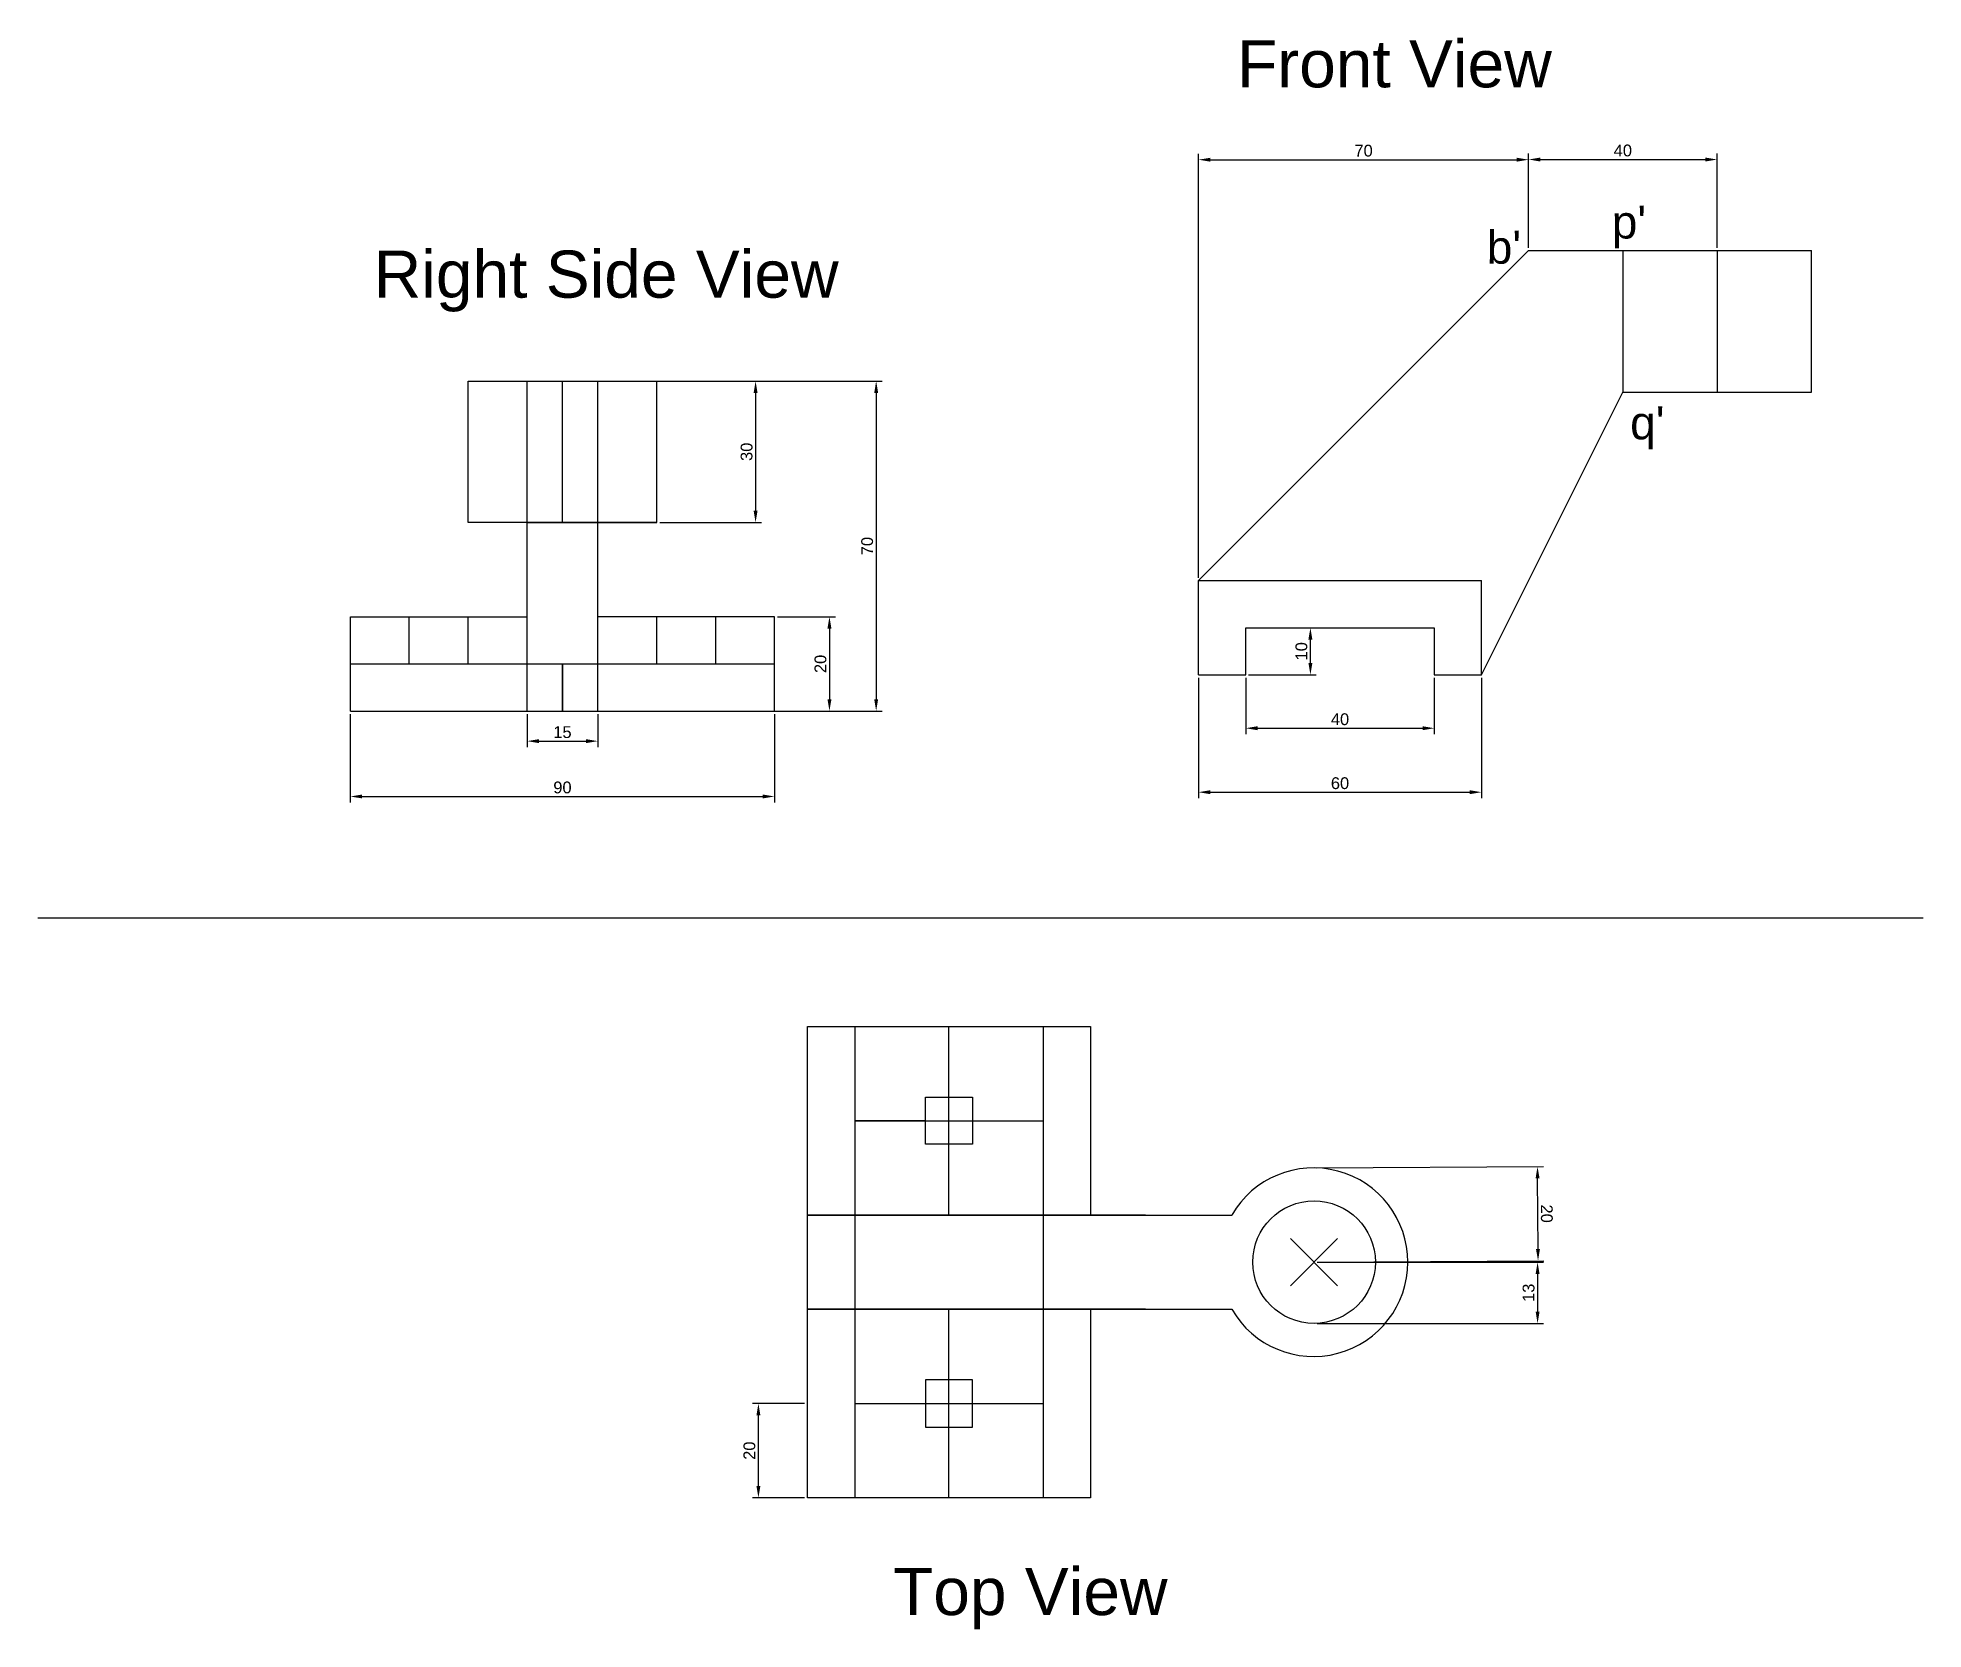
# Model space of a CAD drawing. Header units: millimetres. Extents: x 92 to 492, y 74 to 411.
import ezdxf

# ---------------------------------------------------------------- set-up
doc = ezdxf.new("R2010")
doc.units = ezdxf.units.MM
doc.header["$PDMODE"] = 3
doc.header["$PDSIZE"] = 5
doc.styles.get("Standard").update_dxf_attribs({"font": 'arial.ttf'})
doc.dimstyles.new('ISO-25', dxfattribs={"dimtxt": 2.5, "dimasz": 2.5, "dimexe": 1.25, "dimexo": 0.625, "dimtad": 1, "dimtxsty": 'Standard', "dimcen": 2.5, "dimadec": 0, "dimazin": 0, "dimtfac": 1, "dimtmove": 0, "dimatfit": 3, "dimfxl": 1, "dimarcsym": 0})

# ---------------------------------------------------------------- blocks, each defined once
blk = doc.blocks.new('*D3')
at = {"color": 0, "lineweight": -2, "transparency": 16777216}
for p, q in [((337.8, 296.62), (337.8, 386.54)), ((340.3, 385.29), (405.3, 385.29)), ((407.8, 366.62), (407.8, 386.54))]:
    blk.add_line(p, q, dxfattribs=at)
at = {"color": 0, "transparency": 16777216}
for points in [[(340.3, 385.7), (340.3, 384.87), (337.8, 385.29)], [(405.3, 385.7), (405.3, 384.87), (407.8, 385.29)]]:
    blk.add_solid(points, dxfattribs=at)
at = {"layer": 'Defpoints', "color": 0, "transparency": 16777216}
for p in [(407.8, 385.29), (407.8, 366), (337.8, 296)]:
    blk.add_point(p, dxfattribs=at)
at = {"color": 0, "transparency": 16777216, "insert": (372.8, 387.19), "char_height": 2.5, "attachment_point": 5}
blk.add_mtext('70', dxfattribs=at)
blk = doc.blocks.new('*D4')
at = {"color": 0, "lineweight": -2, "transparency": 16777216}
for p, q in [((407.8, 366.62), (407.8, 386.58)), ((410.3, 385.33), (445.3, 385.33)), ((447.8, 366.62), (447.8, 386.58))]:
    blk.add_line(p, q, dxfattribs=at)
at = {"color": 0, "transparency": 16777216}
for points in [[(410.3, 385.74), (410.3, 384.91), (407.8, 385.33)], [(445.3, 385.74), (445.3, 384.91), (447.8, 385.33)]]:
    blk.add_solid(points, dxfattribs=at)
at = {"layer": 'Defpoints', "color": 0, "transparency": 16777216}
for p in [(447.8, 385.33), (407.8, 366), (447.8, 366)]:
    blk.add_point(p, dxfattribs=at)
at = {"color": 0, "transparency": 16777216, "insert": (427.8, 387.23), "char_height": 2.5, "attachment_point": 5}
blk.add_mtext('40', dxfattribs=at)
blk = doc.blocks.new('*D6')
at = {"color": 0, "lineweight": -2, "transparency": 16777216}
for p, q in [((223.48, 338.32), (245.07, 338.32)), ((243.82, 335.82), (243.82, 310.82)), ((223.48, 308.32), (245.07, 308.32))]:
    blk.add_line(p, q, dxfattribs=at)
at = {"color": 0, "transparency": 16777216}
for points in [[(243.41, 335.82), (244.24, 335.82), (243.82, 338.32)], [(243.41, 310.82), (244.24, 310.82), (243.82, 308.32)]]:
    blk.add_solid(points, dxfattribs=at)
at = {"layer": 'Defpoints', "color": 0, "transparency": 16777216}
for p in [(222.85, 338.32), (222.85, 308.32), (243.82, 308.32)]:
    blk.add_point(p, dxfattribs=at)
at = {"color": 0, "transparency": 16777216, "insert": (241.92, 323.32), "char_height": 2.5, "attachment_point": 5, "rotation": 90}
blk.add_mtext('30', dxfattribs=at)
blk = doc.blocks.new('*D7')
at = {"color": 0, "lineweight": -2, "transparency": 16777216}
for p, q in [((195.35, 267.69), (195.35, 260.69)), ((210.35, 267.69), (210.35, 260.69)), ((197.85, 261.94), (207.85, 261.94))]:
    blk.add_line(p, q, dxfattribs=at)
at = {"color": 0, "transparency": 16777216}
for points in [[(197.85, 262.36), (197.85, 261.53), (195.35, 261.94)], [(207.85, 262.36), (207.85, 261.53), (210.35, 261.94)]]:
    blk.add_solid(points, dxfattribs=at)
at = {"layer": 'Defpoints', "color": 0, "transparency": 16777216}
for p in [(195.35, 268.32), (210.35, 268.32), (210.35, 261.94)]:
    blk.add_point(p, dxfattribs=at)
at = {"color": 0, "transparency": 16777216, "insert": (202.85, 263.84), "char_height": 2.5, "attachment_point": 5}
blk.add_mtext('15', dxfattribs=at)
blk = doc.blocks.new('*D8')
at = {"color": 0, "lineweight": -2, "transparency": 16777216}
for p, q in [((248.48, 288.32), (260.74, 288.32)), ((259.49, 285.82), (259.49, 270.82)), ((248.48, 268.32), (260.74, 268.32))]:
    blk.add_line(p, q, dxfattribs=at)
at = {"color": 0, "transparency": 16777216}
for points in [[(259.07, 285.82), (259.91, 285.82), (259.49, 288.32)], [(259.07, 270.82), (259.91, 270.82), (259.49, 268.32)]]:
    blk.add_solid(points, dxfattribs=at)
at = {"layer": 'Defpoints', "color": 0, "transparency": 16777216}
for p in [(247.85, 288.32), (247.85, 268.32), (259.49, 268.32)]:
    blk.add_point(p, dxfattribs=at)
at = {"color": 0, "transparency": 16777216, "insert": (257.59, 278.32), "char_height": 2.5, "attachment_point": 5, "rotation": 90}
blk.add_mtext('20', dxfattribs=at)
blk = doc.blocks.new('*D9')
at = {"color": 0, "lineweight": -2, "transparency": 16777216}
for p, q in [((157.85, 267.69), (157.85, 248.95)), ((247.85, 267.69), (247.85, 248.95)), ((160.35, 250.2), (245.35, 250.2))]:
    blk.add_line(p, q, dxfattribs=at)
at = {"color": 0, "transparency": 16777216}
for points in [[(160.35, 250.62), (160.35, 249.79), (157.85, 250.2)], [(245.35, 250.62), (245.35, 249.79), (247.85, 250.2)]]:
    blk.add_solid(points, dxfattribs=at)
at = {"layer": 'Defpoints', "color": 0, "transparency": 16777216}
for p in [(157.85, 268.32), (247.85, 268.32), (247.85, 250.2)]:
    blk.add_point(p, dxfattribs=at)
at = {"color": 0, "transparency": 16777216, "insert": (202.85, 252.1), "char_height": 2.5, "attachment_point": 5}
blk.add_mtext('90', dxfattribs=at)
blk = doc.blocks.new('*D10')
at = {"color": 0, "lineweight": -2, "transparency": 16777216}
for p, q in [((210.98, 338.32), (270.65, 338.32)), ((269.4, 335.82), (269.4, 270.82)), ((210.98, 268.32), (270.65, 268.32))]:
    blk.add_line(p, q, dxfattribs=at)
at = {"color": 0, "transparency": 16777216}
for points in [[(268.99, 335.82), (269.82, 335.82), (269.4, 338.32)], [(268.99, 270.82), (269.82, 270.82), (269.4, 268.32)]]:
    blk.add_solid(points, dxfattribs=at)
at = {"layer": 'Defpoints', "color": 0, "transparency": 16777216}
for p in [(210.35, 338.32), (210.35, 268.32), (269.4, 268.32)]:
    blk.add_point(p, dxfattribs=at)
at = {"color": 0, "transparency": 16777216, "insert": (267.5, 303.32), "char_height": 2.5, "attachment_point": 5, "rotation": 90}
blk.add_mtext('70', dxfattribs=at)
blk = doc.blocks.new('*D11')
at = {"color": 0, "lineweight": -2, "transparency": 16777216}
for p, q in [((348.42, 286), (362.77, 286)), ((361.52, 278.5), (361.52, 283.5)), ((348.42, 276), (362.77, 276))]:
    blk.add_line(p, q, dxfattribs=at)
at = {"color": 0, "transparency": 16777216}
for points in [[(361.1, 283.5), (361.94, 283.5), (361.52, 286)], [(361.1, 278.5), (361.94, 278.5), (361.52, 276)]]:
    blk.add_solid(points, dxfattribs=at)
at = {"layer": 'Defpoints', "color": 0, "transparency": 16777216}
for p in [(347.8, 286), (361.52, 286), (347.8, 276)]:
    blk.add_point(p, dxfattribs=at)
at = {"color": 0, "transparency": 16777216, "insert": (359.62, 281), "char_height": 2.5, "attachment_point": 5, "rotation": 90}
blk.add_mtext('10', dxfattribs=at)
blk = doc.blocks.new('*D12')
at = {"color": 0, "lineweight": -2, "transparency": 16777216}
for p, q in [((347.8, 275.37), (347.8, 263.43)), ((387.8, 275.37), (387.8, 263.43)), ((350.3, 264.68), (385.3, 264.68))]:
    blk.add_line(p, q, dxfattribs=at)
at = {"color": 0, "transparency": 16777216}
for points in [[(350.3, 265.1), (350.3, 264.26), (347.8, 264.68)], [(385.3, 265.1), (385.3, 264.26), (387.8, 264.68)]]:
    blk.add_solid(points, dxfattribs=at)
at = {"layer": 'Defpoints', "color": 0, "transparency": 16777216}
for p in [(347.8, 276), (387.8, 276), (387.8, 264.68)]:
    blk.add_point(p, dxfattribs=at)
at = {"color": 0, "transparency": 16777216, "insert": (367.8, 266.58), "char_height": 2.5, "attachment_point": 5}
blk.add_mtext('40', dxfattribs=at)
blk = doc.blocks.new('*D13')
at = {"color": 0, "lineweight": -2, "transparency": 16777216}
for p, q in [((337.8, 275.37), (337.8, 249.86)), ((397.8, 275.37), (397.8, 249.86)), ((340.3, 251.11), (395.3, 251.11))]:
    blk.add_line(p, q, dxfattribs=at)
at = {"color": 0, "transparency": 16777216}
for points in [[(340.3, 251.53), (340.3, 250.69), (337.8, 251.11)], [(395.3, 251.53), (395.3, 250.69), (397.8, 251.11)]]:
    blk.add_solid(points, dxfattribs=at)
at = {"layer": 'Defpoints', "color": 0, "transparency": 16777216}
for p in [(337.8, 276), (397.8, 276), (397.8, 251.11)]:
    blk.add_point(p, dxfattribs=at)
at = {"color": 0, "transparency": 16777216, "insert": (367.8, 253.01), "char_height": 2.5, "attachment_point": 5}
blk.add_mtext('60', dxfattribs=at)
blk = doc.blocks.new('*D25')
at = {"color": 0, "lineweight": -2, "transparency": 16777216}
for p, q in [((362.92, 151.42), (410.96, 151.42)), ((409.71, 148.92), (409.71, 140.92)), ((362.92, 138.42), (410.96, 138.42))]:
    blk.add_line(p, q, dxfattribs=at)
at = {"color": 0, "transparency": 16777216}
for points in [[(409.3, 148.92), (410.13, 148.92), (409.71, 151.42)], [(409.3, 140.92), (410.13, 140.92), (409.71, 138.42)]]:
    blk.add_solid(points, dxfattribs=at)
at = {"layer": 'Defpoints', "color": 0, "transparency": 16777216}
for p in [(362.29, 151.42), (362.29, 138.42), (409.71, 138.42)]:
    blk.add_point(p, dxfattribs=at)
at = {"color": 0, "transparency": 16777216, "insert": (407.81, 144.92), "char_height": 2.5, "attachment_point": 5, "rotation": 90}
blk.add_mtext('13', dxfattribs=at)
blk = doc.blocks.new('*D26')
at = {"color": 0, "lineweight": -2, "transparency": 16777216}
for p, q in [((362.8, 171.42), (410.94, 171.7)), ((409.8, 154.19), (409.71, 169.19)), ((362.92, 151.42), (411.06, 151.7))]:
    blk.add_line(p, q, dxfattribs=at)
at = {"color": 0, "transparency": 16777216}
for points in [[(410.13, 169.2), (409.29, 169.19), (409.69, 171.69)], [(410.21, 154.2), (409.38, 154.19), (409.81, 151.69)]]:
    blk.add_solid(points, dxfattribs=at)
at = {"layer": 'Defpoints', "color": 0, "transparency": 16777216}
for p in [(362.18, 171.42), (409.69, 171.69), (362.29, 151.42)]:
    blk.add_point(p, dxfattribs=at)
at = {"color": 0, "transparency": 16777216, "insert": (411.65, 161.7), "char_height": 2.5, "attachment_point": 5, "rotation": 270.3325}
blk.add_mtext('20', dxfattribs=at)
blk = doc.blocks.new('*D27')
at = {"color": 0, "lineweight": -2, "transparency": 16777216}
for p, q in [((254.23, 121.42), (243.17, 121.42)), ((244.42, 103.92), (244.42, 118.92)), ((254.23, 101.42), (243.17, 101.42))]:
    blk.add_line(p, q, dxfattribs=at)
at = {"color": 0, "transparency": 16777216}
for points in [[(244, 118.92), (244.84, 118.92), (244.42, 121.42)], [(244, 103.92), (244.84, 103.92), (244.42, 101.42)]]:
    blk.add_solid(points, dxfattribs=at)
at = {"layer": 'Defpoints', "color": 0, "transparency": 16777216}
for p in [(244.42, 121.42), (254.85, 121.42), (254.85, 101.42)]:
    blk.add_point(p, dxfattribs=at)
at = {"color": 0, "transparency": 16777216, "insert": (242.52, 111.42), "char_height": 2.5, "attachment_point": 5, "rotation": 90}
blk.add_mtext('20', dxfattribs=at)

msp = doc.modelspace()

# ---------------------------------------------------------------- linework, layer by layer
for p, q in [((407.797, 365.999), (337.797, 295.999)), ((407.797, 365.999), (467.797, 365.999)), ((427.797, 365.999), (427.797, 335.999)), ((447.797, 365.999), (447.797, 335.999)), ((467.797, 335.999), (467.797, 365.999)), ((182.853, 308.319), (182.853, 338.319)), ((182.853, 338.319), (222.853, 338.319)), ((195.353, 308.319), (195.353, 338.319)), ((202.853, 308.319), (202.853, 338.319)), ((210.353, 308.319), (210.353, 338.319)), ((222.853, 308.319), (222.853, 338.319)), ((397.797, 275.999), (427.797, 335.999)), ((427.797, 335.999), (467.797, 335.999)), ((222.853, 308.319), (182.853, 308.319)), ((195.353, 288.319), (195.353, 308.319)), ((195.353, 308.319), (222.853, 308.319)), ((210.353, 288.319), (210.353, 308.319)), ((337.797, 275.999), (337.797, 295.999)), ((337.797, 295.999), (397.797, 295.999)), ((337.797, 275.999), (337.797, 295.999)), ((397.797, 275.999), (397.797, 295.999)), ((157.853, 268.319), (157.853, 288.319)), ((157.853, 288.319), (195.353, 288.319)), ((170.353, 278.319), (170.353, 288.319)), ((182.853, 278.319), (182.853, 288.319)), ((195.353, 268.319), (195.353, 288.319)), ((210.353, 268.319), (210.353, 288.319)), ((247.853, 288.319), (210.353, 288.319)), ((222.853, 278.319), (222.853, 288.319)), ((222.853, 278.319), (222.853, 288.319)), ((235.421, 278.319), (235.421, 288.319)), ((247.853, 268.319), (247.853, 288.319)), ((347.797, 275.999), (347.797, 285.999)), ((347.797, 285.999), (387.797, 285.999)), ((387.797, 285.999), (387.797, 275.999)), ((157.853, 278.319), (247.853, 278.319)), ((202.853, 278.319), (202.853, 268.319)), ((202.853, 268.319), (202.853, 278.319)), ((337.797, 275.999), (347.797, 275.999)), ((387.797, 275.999), (397.797, 275.999)), ((157.853, 268.319), (247.853, 268.319)), ((91.534, 224.436), (491.534, 224.436)), ((254.85, 101.417), (254.85, 201.417)), ((254.85, 201.417), (314.85, 201.417)), ((264.85, 201.417), (264.85, 101.417)), ((284.85, 161.417), (284.85, 201.417)), ((304.85, 201.417), (304.85, 101.417)), ((314.85, 201.417), (314.85, 161.417)), ((279.85, 181.417), (279.85, 186.417)), ((279.85, 186.417), (289.85, 186.417)), ((289.85, 186.417), (289.85, 176.417)), ((279.85, 181.417), (264.85, 181.417)), ((264.85, 181.417), (304.85, 181.417)), ((279.85, 176.417), (279.85, 181.417)), ((289.85, 176.417), (279.85, 176.417)), ((326.541, 161.417), (254.85, 161.417)), ((254.85, 161.417), (344.85, 161.417)), ((362.293, 151.417), (362.293, 151.417)), ((326.541, 141.417), (254.85, 141.417)), ((254.85, 141.417), (344.839, 141.417)), ((284.85, 101.417), (284.85, 141.417)), ((314.85, 141.417), (314.85, 101.417)), ((289.85, 126.417), (279.85, 126.417)), ((279.85, 126.417), (279.85, 121.417)), ((289.85, 116.417), (289.85, 126.417)), ((264.85, 121.417), (304.85, 121.417)), ((279.85, 121.417), (279.85, 116.417)), ((279.85, 116.417), (289.85, 116.417)), ((314.85, 101.417), (254.85, 101.417))]:
    msp.add_line(p, q)
msp.add_circle((362.293, 151.417), 13)
msp.add_arc((362.176, 151.407), 20.01, 209.95227, 149.98483)
msp.add_point((362.293, 151.417))

# ---------------------------------------------------------------- texts
at = {"char_height": 10, "attachment_point": 1}
for s, insert in [('Front View', (345.953, 410.635)), ('Right Side View', (162.817, 366.017)), ('Top View', (272.981, 86.547))]:
    msp.add_mtext(s, dxfattribs=dict(at, insert=insert))
at = {"char_height": 7, "attachment_point": 1}
for s, insert in [("p'", (425.443, 375.566)), ("b'", (398.924, 370.233)), ("q'", (429.343, 332.967))]:
    msp.add_mtext_dynamic_manual_height_columns(s, width=0.52166, gutter_width=12.5, heights=[0], dxfattribs=dict(at, insert=insert))

# ---------------------------------------------------------------- dimensions: what is measured, and where the dimension line sits
for base, p1, p2, picture, middle in [((407.797, 385.288), (337.797, 295.999), (407.797, 365.999), '*D3', (372.797, 387.189)), ((447.797, 385.326), (407.797, 365.999), (447.797, 365.999), '*D4', (427.797, 387.227)), ((397.797, 251.111), (337.797, 275.999), (397.797, 275.999), '*D13', (367.797, 253.012)), ((387.797, 264.68), (347.797, 275.999), (387.797, 275.999), '*D12', (367.797, 266.582)), ((247.853, 250.204), (157.853, 268.319), (247.853, 268.319), '*D9', (202.853, 252.105)), ((210.353, 261.943), (195.353, 268.319), (210.353, 268.319), '*D7', (202.853, 263.845))]:
    dim = msp.add_linear_dim(base=base, p1=p1, p2=p2, dimstyle='ISO-25')
    dim.commit()
    dim.dimension.update_dxf_attribs({"geometry": picture, "text_midpoint": middle})
for p1, p2, distance, picture, middle in [((210.353, 338.319), (210.353, 268.319), 59.049, '*D10', (267.501, 303.319)), ((362.293, 151.417), (362.176, 171.417), -47.519, '*D26', (411.654, 161.704))]:
    dim = msp.add_aligned_dim(p1=p1, p2=p2, distance=distance, dimstyle='ISO-25')
    dim.commit()
    dim.dimension.update_dxf_attribs({"geometry": picture, "text_midpoint": middle})
for base, p1, p2, picture, middle in [((243.825, 308.319), (222.853, 338.319), (222.853, 308.319), '*D6', (241.923, 323.319)), ((259.49, 268.319), (247.853, 288.319), (247.853, 268.319), '*D8', (257.589, 278.319)), ((361.519, 285.999), (347.797, 275.999), (347.797, 285.999), '*D11', (359.618, 280.999)), ((409.713, 138.417), (362.293, 151.417), (362.293, 138.417), '*D25', (407.811, 144.917)), ((244.421, 121.417), (254.85, 101.417), (254.85, 121.417), '*D27', (242.519, 111.417))]:
    dim = msp.add_linear_dim(base=base, p1=p1, p2=p2, angle=90, dimstyle='ISO-25')
    dim.commit()
    dim.dimension.update_dxf_attribs({"geometry": picture, "text_midpoint": middle})

doc.saveas('drawing.dxf')
